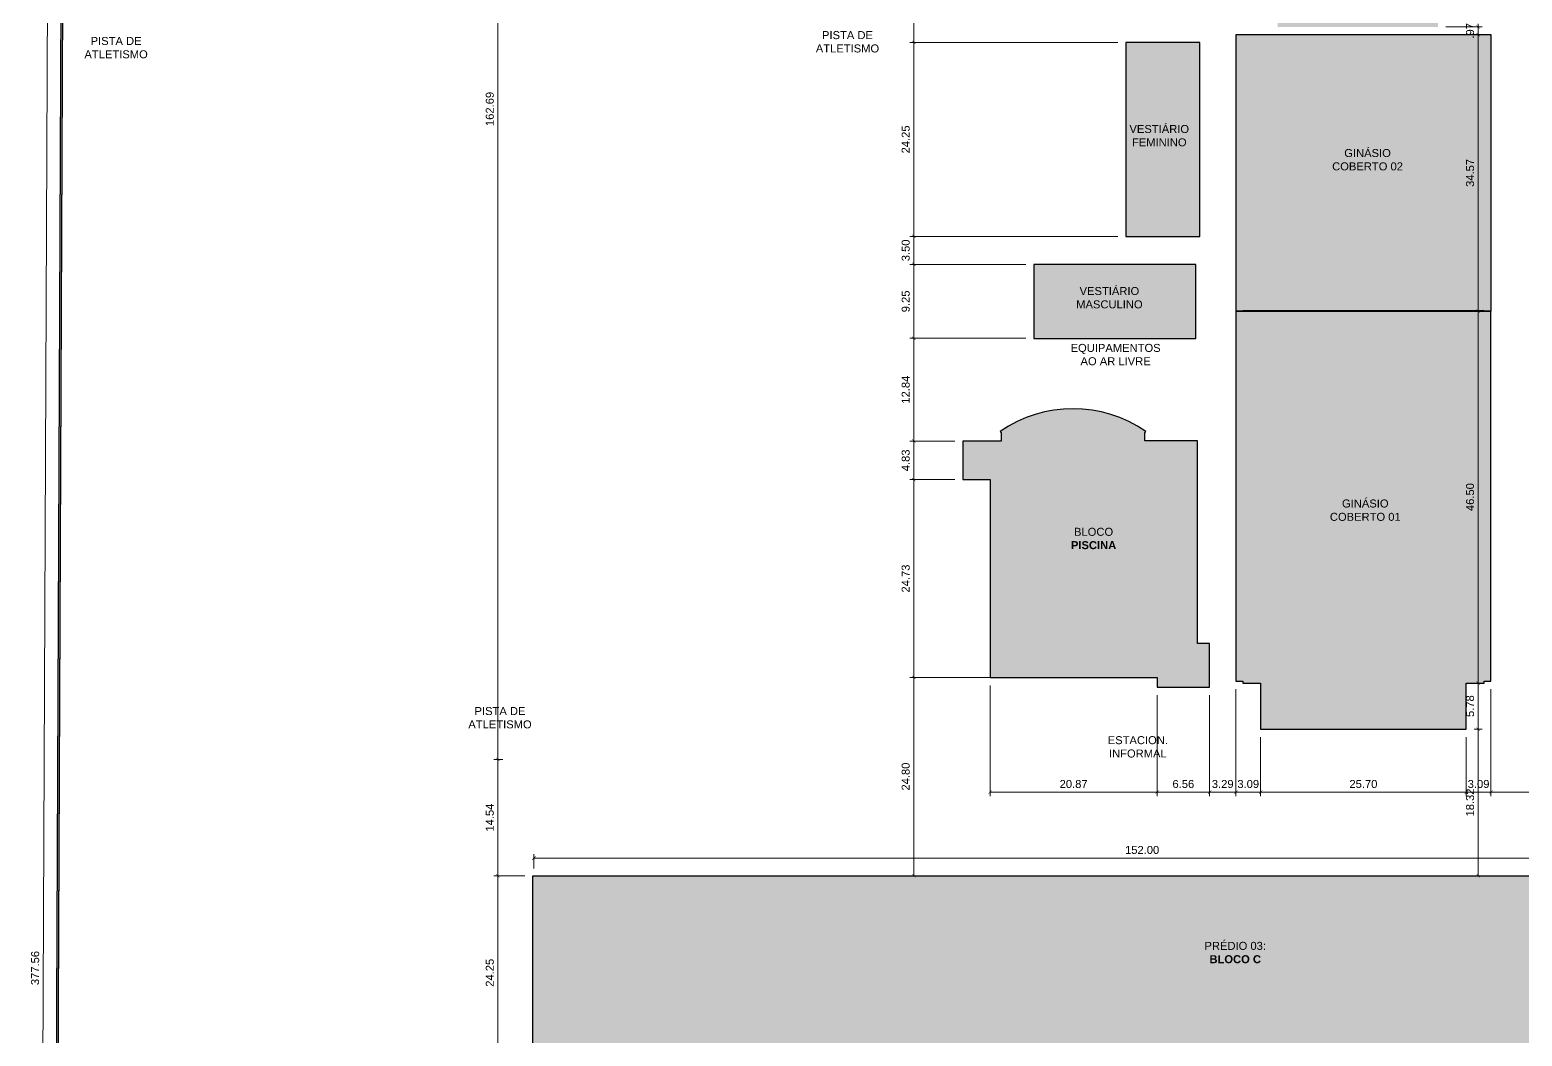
# Model space of a CAD drawing. Header units: millimetres. Extents: x 2511455 to 2519478, y 9208626 to 9211874.
# Drawn here: x 2511454.7 to 2511641.2, y 9208827.7 to 9208953.6 of the extents above; entities that cross this region are included whole.
import ezdxf

# ---------------------------------------------------------------- set-up
doc = ezdxf.new("R2010")
doc.units = ezdxf.units.MM
doc.header["$PDMODE"] = 3
doc.header["$PDSIZE"] = 0.2
doc.layers.add('2prancha', color=4, linetype='Continuous', lineweight=18)
for name, color, linetype in [('COTA 1 100', 2, 'Continuous'), ('HACHURA', 93, 'Continuous'), ('PENA 02', 2, 'Continuous'), ('PENA 06', 6, 'Continuous'), ('TO-LIMITE TOP', 5, 'Continuous')]:
    doc.layers.add(name, color=color, linetype=linetype)
doc.styles.add('Luana', font='arial.ttf')
doc.dimstyles.new('arial 500', dxfattribs={"dimscale": 5, "dimtxt": 0.2, "dimasz": 0.08, "dimexe": 0.1, "dimexo": 0.2, "dimgap": 0.1, "dimtad": 1, "dimzin": 4, "dimdsep": 46, "dimtxsty": 'Luana', "dimblk": 'ARCHTICK', "dimcen": 0, "dimclrd": 7, "dimclre": 7, "dimclrt": 256, "dimadec": 0, "dimazin": 0, "dimtfac": 1, "dimtix": 1, "dimtmove": 0, "dimatfit": 3, "dimldrblk": 'CLOSEDBLANK', "dimfxl": 0, "dimlwd": 5, "dimlwe": 5, "dimarcsym": 0})

# ---------------------------------------------------------------- blocks, each defined once
blk = doc.blocks.new('_ArchTick')
at = {"color": 0, "linetype": 'ByBlock', "const_width": 0.15}
blk.add_lwpolyline([(-0.5, -0.5), (0.5, 0.5)], dxfattribs=at)
blk = doc.blocks.new('*D262')
at = {"layer": 'COTA 1 100', "color": 7, "lineweight": 5}
for p, q in [((2511516.55, 9208847.78), (2511512.67, 9208847.78)), ((2511513.17, 9208823.53), (2511513.17, 9208847.78)), ((2511516.46, 9208823.53), (2511512.67, 9208823.53))]:
    blk.add_line(p, q, dxfattribs=at)
at = {"layer": 'Defpoints', "color": 0}
for p in [(2511513.17, 9208847.78), (2511517.55, 9208847.78), (2511517.46, 9208823.53)]:
    blk.add_point(p, dxfattribs=at)
at = {"layer": 'COTA 1 100', "color": 7, "lineweight": 5, "xscale": 0.4, "yscale": 0.4, "zscale": 0.4}
for p, rotation in [((2511513.17, 9208847.78), 90), ((2511513.17, 9208823.53), 270)]:
    blk.add_blockref('_ArchTick', p, dxfattribs=dict(at, rotation=rotation))
at = {"layer": 'COTA 1 100', "insert": (2511512.16, 9208835.65), "char_height": 1, "attachment_point": 5, "rotation": 90, "style": 'Luana'}
blk.add_mtext('24.25', dxfattribs=at)
blk = doc.blocks.new('_ClosedBlank')
at = {"layer": '2prancha', "color": 0, "lineweight": -2}
for p, q in [((-1, 0.17), (0, 0)), ((-1, 0.17), (-1, -0.17)), ((0, 0), (-1, -0.17))]:
    blk.add_line(p, q, dxfattribs=at)
blk = doc.blocks.new('*D263')
at = {"layer": 'COTA 1 100', "color": 7, "lineweight": 5}
for p, q in [((2511513.77, 9208862.32), (2511512.67, 9208862.32)), ((2511513.17, 9208847.78), (2511513.17, 9208862.32)), ((2511516.55, 9208847.78), (2511512.67, 9208847.78))]:
    blk.add_line(p, q, dxfattribs=at)
at = {"layer": 'Defpoints', "color": 0}
for p in [(2511513.17, 9208862.32), (2511514.77, 9208862.32), (2511517.55, 9208847.78)]:
    blk.add_point(p, dxfattribs=at)
at = {"layer": 'COTA 1 100', "color": 7, "lineweight": 5, "xscale": 0.4, "yscale": 0.4, "zscale": 0.4}
for p, rotation in [((2511513.17, 9208862.32), 90), ((2511513.17, 9208847.78), 270)]:
    blk.add_blockref('_ArchTick', p, dxfattribs=dict(at, rotation=rotation))
at = {"layer": 'COTA 1 100', "insert": (2511512.16, 9208855.05), "char_height": 1, "attachment_point": 5, "rotation": 90, "style": 'Luana'}
blk.add_mtext('14.54', dxfattribs=at)
blk = doc.blocks.new('*D266')
at = {"layer": 'COTA 1 100', "color": 7, "lineweight": 5}
for p, q in [((2511459.9, 9209025.01), (2511513.67, 9209025.01)), ((2511513.17, 9208862.32), (2511513.17, 9209025.01)), ((2511513.77, 9208862.32), (2511512.67, 9208862.32))]:
    blk.add_line(p, q, dxfattribs=at)
at = {"layer": 'Defpoints', "color": 0}
for p in [(2511458.9, 9209025.01), (2511513.17, 9209025.01), (2511514.77, 9208862.32)]:
    blk.add_point(p, dxfattribs=at)
at = {"layer": 'COTA 1 100', "color": 7, "lineweight": 5, "xscale": 0.4, "yscale": 0.4, "zscale": 0.4}
for p, rotation in [((2511513.17, 9209025.01), 90), ((2511513.17, 9208862.32), 270)]:
    blk.add_blockref('_ArchTick', p, dxfattribs=dict(at, rotation=rotation))
at = {"layer": 'COTA 1 100', "insert": (2511512.16, 9208943.66), "char_height": 1, "attachment_point": 5, "rotation": 90, "style": 'Luana'}
blk.add_mtext('162.69', dxfattribs=at)
blk = doc.blocks.new('*D305')
at = {"layer": 'COTA 1 100', "color": 7, "lineweight": 5}
for p, q in [((2511631.62, 9208953.92), (2511636.16, 9208953.92)), ((2511635.66, 9208953.92), (2511635.66, 9208954.32)), ((2511635.66, 9208953.92), (2511635.66, 9208952.95)), ((2511636.27, 9208952.95), (2511635.16, 9208952.95)), ((2511635.66, 9208952.95), (2511635.66, 9208952.55))]:
    blk.add_line(p, q, dxfattribs=at)
at = {"layer": 'Defpoints', "color": 0}
for p in [(2511630.62, 9208953.92), (2511635.66, 9208952.95), (2511637.27, 9208952.95)]:
    blk.add_point(p, dxfattribs=at)
at = {"layer": 'COTA 1 100', "color": 7, "lineweight": 5, "xscale": 0.4, "yscale": 0.4, "zscale": 0.4}
for p, rotation in [((2511635.66, 9208953.92), 270), ((2511635.66, 9208952.95), 90)]:
    blk.add_blockref('_ArchTick', p, dxfattribs=dict(at, rotation=rotation))
at = {"layer": 'COTA 1 100', "insert": (2511634.65, 9208953.43), "char_height": 1, "attachment_point": 5, "rotation": 90, "style": 'Luana'}
blk.add_mtext('.97', dxfattribs=at)
blk = doc.blocks.new('*D306')
at = {"layer": 'COTA 1 100', "color": 7, "lineweight": 5}
for p, q in [((2511636.27, 9208952.95), (2511635.16, 9208952.95)), ((2511635.66, 9208952.95), (2511635.66, 9208918.38)), ((2511636.26, 9208918.38), (2511635.16, 9208918.38))]:
    blk.add_line(p, q, dxfattribs=at)
at = {"layer": 'Defpoints', "color": 0}
for p in [(2511637.27, 9208952.95), (2511635.66, 9208918.38), (2511637.26, 9208918.38)]:
    blk.add_point(p, dxfattribs=at)
at = {"layer": 'COTA 1 100', "color": 7, "lineweight": 5, "xscale": 0.4, "yscale": 0.4, "zscale": 0.4}
for p, rotation in [((2511635.66, 9208952.95), 90), ((2511635.66, 9208918.38), 270)]:
    blk.add_blockref('_ArchTick', p, dxfattribs=dict(at, rotation=rotation))
at = {"layer": 'COTA 1 100', "insert": (2511634.65, 9208935.66), "char_height": 1, "attachment_point": 5, "rotation": 90, "style": 'Luana'}
blk.add_mtext('34.57', dxfattribs=at)
blk = doc.blocks.new('*D307')
at = {"layer": 'COTA 1 100', "color": 7, "lineweight": 5}
for p, q in [((2511636.26, 9208918.38), (2511635.16, 9208918.38)), ((2511635.66, 9208918.38), (2511635.66, 9208871.88)), ((2511635.17, 9208871.88), (2511636.16, 9208871.88))]:
    blk.add_line(p, q, dxfattribs=at)
at = {"layer": 'Defpoints', "color": 0}
for p in [(2511637.26, 9208918.38), (2511634.17, 9208871.88), (2511635.66, 9208871.88)]:
    blk.add_point(p, dxfattribs=at)
at = {"layer": 'COTA 1 100', "color": 7, "lineweight": 5, "xscale": 0.4, "yscale": 0.4, "zscale": 0.4}
for p, rotation in [((2511635.66, 9208918.38), 90), ((2511635.66, 9208871.88), 270)]:
    blk.add_blockref('_ArchTick', p, dxfattribs=dict(at, rotation=rotation))
at = {"layer": 'COTA 1 100', "insert": (2511634.65, 9208895.13), "char_height": 1, "attachment_point": 5, "rotation": 90, "style": 'Luana'}
blk.add_mtext('46.50', dxfattribs=at)
blk = doc.blocks.new('*D308')
at = {"layer": 'COTA 1 100', "color": 7, "lineweight": 5}
for p, q in [((2511635.17, 9208871.88), (2511636.16, 9208871.88)), ((2511635.66, 9208871.88), (2511635.66, 9208866.1)), ((2511635.17, 9208866.1), (2511636.16, 9208866.1))]:
    blk.add_line(p, q, dxfattribs=at)
at = {"layer": 'Defpoints', "color": 0}
for p in [(2511634.17, 9208871.88), (2511634.17, 9208866.1), (2511635.66, 9208866.1)]:
    blk.add_point(p, dxfattribs=at)
at = {"layer": 'COTA 1 100', "color": 7, "lineweight": 5, "xscale": 0.4, "yscale": 0.4, "zscale": 0.4}
for p, rotation in [((2511635.66, 9208871.88), 90), ((2511635.66, 9208866.1), 270)]:
    blk.add_blockref('_ArchTick', p, dxfattribs=dict(at, rotation=rotation))
at = {"layer": 'COTA 1 100', "insert": (2511634.65, 9208868.99), "char_height": 1, "attachment_point": 5, "rotation": 90, "style": 'Luana'}
blk.add_mtext('5.78', dxfattribs=at)
blk = doc.blocks.new('*D309')
at = {"layer": 'COTA 1 100', "color": 7, "lineweight": 5}
for p, q in [((2511635.17, 9208866.1), (2511636.16, 9208866.1)), ((2511635.66, 9208866.1), (2511635.66, 9208847.78)), ((2511634.66, 9208847.78), (2511635.16, 9208847.78))]:
    blk.add_line(p, q, dxfattribs=at)
at = {"layer": 'Defpoints', "color": 0}
for p in [(2511634.17, 9208866.1), (2511635.66, 9208847.78), (2511635.66, 9208847.78)]:
    blk.add_point(p, dxfattribs=at)
at = {"layer": 'COTA 1 100', "color": 7, "lineweight": 5, "xscale": 0.4, "yscale": 0.4, "zscale": 0.4}
for p, rotation in [((2511635.66, 9208866.1), 90), ((2511635.66, 9208847.78), 270)]:
    blk.add_blockref('_ArchTick', p, dxfattribs=dict(at, rotation=rotation))
at = {"layer": 'COTA 1 100', "insert": (2511634.65, 9208856.94), "char_height": 1, "attachment_point": 5, "rotation": 90, "style": 'Luana'}
blk.add_mtext('18.32', dxfattribs=at)
blk = doc.blocks.new('*D311')
at = {"layer": 'COTA 1 100', "color": 7, "lineweight": 5}
for p, q in [((2511637.26, 9208871.12), (2511637.26, 9208857.74)), ((2511669.17, 9208870.57), (2511669.17, 9208857.74)), ((2511669.17, 9208858.24), (2511637.26, 9208858.24))]:
    blk.add_line(p, q, dxfattribs=at)
at = {"layer": 'Defpoints', "color": 0}
for p in [(2511637.26, 9208872.12), (2511669.17, 9208871.57), (2511637.26, 9208858.24)]:
    blk.add_point(p, dxfattribs=at)
at = {"layer": 'COTA 1 100', "color": 7, "lineweight": 5, "xscale": 0.4, "yscale": 0.4, "zscale": 0.4, "rotation": 180}
blk.add_blockref('_ArchTick', (2511637.26, 9208858.24), dxfattribs=at)
at = {"layer": 'COTA 1 100', "color": 7, "lineweight": 5, "xscale": 0.4, "yscale": 0.4, "zscale": 0.4}
blk.add_blockref('_ArchTick', (2511669.17, 9208858.24), dxfattribs=at)
at = {"layer": 'COTA 1 100', "insert": (2511653.21, 9208859.25), "char_height": 1, "attachment_point": 5, "style": 'Luana'}
blk.add_mtext('31.92', dxfattribs=at)
blk = doc.blocks.new('*D312')
at = {"layer": 'COTA 1 100', "color": 7, "lineweight": 5}
for p, q in [((2511637.26, 9208871.12), (2511637.26, 9208857.74)), ((2511634.17, 9208865.1), (2511634.17, 9208857.74)), ((2511634.17, 9208858.24), (2511633.77, 9208858.24)), ((2511637.26, 9208858.24), (2511634.17, 9208858.24)), ((2511637.26, 9208858.24), (2511637.66, 9208858.24))]:
    blk.add_line(p, q, dxfattribs=at)
at = {"layer": 'Defpoints', "color": 0}
for p in [(2511637.26, 9208872.12), (2511634.17, 9208866.1), (2511634.17, 9208858.24)]:
    blk.add_point(p, dxfattribs=at)
at = {"layer": 'COTA 1 100', "color": 7, "lineweight": 5, "xscale": 0.4, "yscale": 0.4, "zscale": 0.4}
blk.add_blockref('_ArchTick', (2511634.17, 9208858.24), dxfattribs=at)
at = {"layer": 'COTA 1 100', "color": 7, "lineweight": 5, "xscale": 0.4, "yscale": 0.4, "zscale": 0.4, "rotation": 180}
blk.add_blockref('_ArchTick', (2511637.26, 9208858.24), dxfattribs=at)
at = {"layer": 'COTA 1 100', "insert": (2511635.71, 9208859.25), "char_height": 1, "attachment_point": 5, "style": 'Luana'}
blk.add_mtext('3.09', dxfattribs=at)
blk = doc.blocks.new('*D313')
at = {"layer": 'COTA 1 100', "color": 7, "lineweight": 5}
for p, q in [((2511608.47, 9208865.1), (2511608.47, 9208857.74)), ((2511634.17, 9208865.1), (2511634.17, 9208857.74)), ((2511634.17, 9208858.24), (2511608.47, 9208858.24))]:
    blk.add_line(p, q, dxfattribs=at)
at = {"layer": 'Defpoints', "color": 0}
for p in [(2511608.47, 9208866.1), (2511634.17, 9208866.1), (2511608.47, 9208858.24)]:
    blk.add_point(p, dxfattribs=at)
at = {"layer": 'COTA 1 100', "color": 7, "lineweight": 5, "xscale": 0.4, "yscale": 0.4, "zscale": 0.4, "rotation": 180}
blk.add_blockref('_ArchTick', (2511608.47, 9208858.24), dxfattribs=at)
at = {"layer": 'COTA 1 100', "color": 7, "lineweight": 5, "xscale": 0.4, "yscale": 0.4, "zscale": 0.4}
blk.add_blockref('_ArchTick', (2511634.17, 9208858.24), dxfattribs=at)
at = {"layer": 'COTA 1 100', "insert": (2511621.32, 9208859.25), "char_height": 1, "attachment_point": 5, "style": 'Luana'}
blk.add_mtext('25.70', dxfattribs=at)
blk = doc.blocks.new('*D314')
at = {"layer": 'COTA 1 100', "color": 7, "lineweight": 5}
for p, q in [((2511605.39, 9208871.12), (2511605.39, 9208857.74)), ((2511608.47, 9208865.1), (2511608.47, 9208857.74)), ((2511605.39, 9208858.24), (2511604.99, 9208858.24)), ((2511608.47, 9208858.24), (2511605.39, 9208858.24)), ((2511608.47, 9208858.24), (2511608.87, 9208858.24))]:
    blk.add_line(p, q, dxfattribs=at)
at = {"layer": 'Defpoints', "color": 0}
for p in [(2511605.39, 9208872.12), (2511608.47, 9208866.1), (2511605.39, 9208858.24)]:
    blk.add_point(p, dxfattribs=at)
at = {"layer": 'COTA 1 100', "color": 7, "lineweight": 5, "xscale": 0.4, "yscale": 0.4, "zscale": 0.4}
blk.add_blockref('_ArchTick', (2511605.39, 9208858.24), dxfattribs=at)
at = {"layer": 'COTA 1 100', "color": 7, "lineweight": 5, "xscale": 0.4, "yscale": 0.4, "zscale": 0.4, "rotation": 180}
blk.add_blockref('_ArchTick', (2511608.47, 9208858.24), dxfattribs=at)
at = {"layer": 'COTA 1 100', "insert": (2511606.93, 9208859.25), "char_height": 1, "attachment_point": 5, "style": 'Luana'}
blk.add_mtext('3.09', dxfattribs=at)
blk = doc.blocks.new('*D315')
at = {"layer": 'COTA 1 100', "color": 7, "lineweight": 5}
for p, q in [((2511602.1, 9208870.38), (2511602.1, 9208857.74)), ((2511605.39, 9208871.12), (2511605.39, 9208857.74)), ((2511602.1, 9208858.24), (2511601.7, 9208858.24)), ((2511605.39, 9208858.24), (2511602.1, 9208858.24)), ((2511605.39, 9208858.24), (2511605.79, 9208858.24))]:
    blk.add_line(p, q, dxfattribs=at)
at = {"layer": 'Defpoints', "color": 0}
for p in [(2511605.39, 9208872.12), (2511602.1, 9208871.38), (2511602.1, 9208858.24)]:
    blk.add_point(p, dxfattribs=at)
at = {"layer": 'COTA 1 100', "color": 7, "lineweight": 5, "xscale": 0.4, "yscale": 0.4, "zscale": 0.4}
blk.add_blockref('_ArchTick', (2511602.1, 9208858.24), dxfattribs=at)
at = {"layer": 'COTA 1 100', "color": 7, "lineweight": 5, "xscale": 0.4, "yscale": 0.4, "zscale": 0.4, "rotation": 180}
blk.add_blockref('_ArchTick', (2511605.39, 9208858.24), dxfattribs=at)
at = {"layer": 'COTA 1 100', "insert": (2511603.74, 9208859.25), "char_height": 1, "attachment_point": 5, "style": 'Luana'}
blk.add_mtext('3.29', dxfattribs=at)
blk = doc.blocks.new('*D316')
at = {"layer": 'COTA 1 100', "color": 7, "lineweight": 5}
for p, q in [((2511595.54, 9208870.38), (2511595.54, 9208857.74)), ((2511602.1, 9208870.38), (2511602.1, 9208857.74)), ((2511602.1, 9208858.24), (2511595.54, 9208858.24))]:
    blk.add_line(p, q, dxfattribs=at)
at = {"layer": 'Defpoints', "color": 0}
for p in [(2511595.54, 9208871.38), (2511602.1, 9208871.38), (2511595.54, 9208858.24)]:
    blk.add_point(p, dxfattribs=at)
at = {"layer": 'COTA 1 100', "color": 7, "lineweight": 5, "xscale": 0.4, "yscale": 0.4, "zscale": 0.4, "rotation": 180}
blk.add_blockref('_ArchTick', (2511595.54, 9208858.24), dxfattribs=at)
at = {"layer": 'COTA 1 100', "color": 7, "lineweight": 5, "xscale": 0.4, "yscale": 0.4, "zscale": 0.4}
blk.add_blockref('_ArchTick', (2511602.1, 9208858.24), dxfattribs=at)
at = {"layer": 'COTA 1 100', "insert": (2511598.82, 9208859.25), "char_height": 1, "attachment_point": 5, "style": 'Luana'}
blk.add_mtext('6.56', dxfattribs=at)
blk = doc.blocks.new('*D317')
at = {"layer": 'COTA 1 100', "color": 7, "lineweight": 5}
for p, q in [((2511574.67, 9208871.58), (2511574.67, 9208857.74)), ((2511595.54, 9208870.38), (2511595.54, 9208857.74)), ((2511595.54, 9208858.24), (2511574.67, 9208858.24))]:
    blk.add_line(p, q, dxfattribs=at)
at = {"layer": 'Defpoints', "color": 0}
for p in [(2511574.67, 9208872.58), (2511595.54, 9208871.38), (2511574.67, 9208858.24)]:
    blk.add_point(p, dxfattribs=at)
at = {"layer": 'COTA 1 100', "color": 7, "lineweight": 5, "xscale": 0.4, "yscale": 0.4, "zscale": 0.4, "rotation": 180}
blk.add_blockref('_ArchTick', (2511574.67, 9208858.24), dxfattribs=at)
at = {"layer": 'COTA 1 100', "color": 7, "lineweight": 5, "xscale": 0.4, "yscale": 0.4, "zscale": 0.4}
blk.add_blockref('_ArchTick', (2511595.54, 9208858.24), dxfattribs=at)
at = {"layer": 'COTA 1 100', "insert": (2511585.11, 9208859.25), "char_height": 1, "attachment_point": 5, "style": 'Luana'}
blk.add_mtext('20.87', dxfattribs=at)
blk = doc.blocks.new('*D318')
at = {"layer": 'COTA 1 100', "color": 7, "lineweight": 5}
for p, q in [((2511584.11, 9208872.58), (2511564.64, 9208872.58)), ((2511565.14, 9208847.78), (2511565.14, 9208872.58)), ((2511592.67, 9208847.78), (2511564.64, 9208847.78))]:
    blk.add_line(p, q, dxfattribs=at)
at = {"layer": 'Defpoints', "color": 0}
for p in [(2511565.14, 9208872.58), (2511585.11, 9208872.58), (2511593.67, 9208847.78)]:
    blk.add_point(p, dxfattribs=at)
at = {"layer": 'COTA 1 100', "color": 7, "lineweight": 5, "xscale": 0.4, "yscale": 0.4, "zscale": 0.4}
for p, rotation in [((2511565.14, 9208872.58), 90), ((2511565.14, 9208847.78), 270)]:
    blk.add_blockref('_ArchTick', p, dxfattribs=dict(at, rotation=rotation))
at = {"layer": 'COTA 1 100', "insert": (2511564.13, 9208860.18), "char_height": 1, "attachment_point": 5, "rotation": 90, "style": 'Luana'}
blk.add_mtext('24.80', dxfattribs=at)
blk = doc.blocks.new('*D319')
at = {"layer": 'COTA 1 100', "color": 7, "lineweight": 5}
for p, q in [((2511570.26, 9208897.31), (2511564.64, 9208897.31)), ((2511565.14, 9208872.58), (2511565.14, 9208897.31)), ((2511584.11, 9208872.58), (2511564.64, 9208872.58))]:
    blk.add_line(p, q, dxfattribs=at)
at = {"layer": 'Defpoints', "color": 0}
for p in [(2511565.14, 9208897.31), (2511571.26, 9208897.31), (2511585.11, 9208872.58)]:
    blk.add_point(p, dxfattribs=at)
at = {"layer": 'COTA 1 100', "color": 7, "lineweight": 5, "xscale": 0.4, "yscale": 0.4, "zscale": 0.4}
for p, rotation in [((2511565.14, 9208897.31), 90), ((2511565.14, 9208872.58), 270)]:
    blk.add_blockref('_ArchTick', p, dxfattribs=dict(at, rotation=rotation))
at = {"layer": 'COTA 1 100', "insert": (2511564.13, 9208884.94), "char_height": 1, "attachment_point": 5, "rotation": 90, "style": 'Luana'}
blk.add_mtext('24.73', dxfattribs=at)
blk = doc.blocks.new('*D320')
at = {"layer": 'COTA 1 100', "color": 7, "lineweight": 5}
for p, q in [((2511570.26, 9208902.14), (2511564.64, 9208902.14)), ((2511565.14, 9208897.31), (2511565.14, 9208902.14)), ((2511570.26, 9208897.31), (2511564.64, 9208897.31))]:
    blk.add_line(p, q, dxfattribs=at)
at = {"layer": 'Defpoints', "color": 0}
for p in [(2511565.14, 9208902.14), (2511571.26, 9208902.14), (2511571.26, 9208897.31)]:
    blk.add_point(p, dxfattribs=at)
at = {"layer": 'COTA 1 100', "color": 7, "lineweight": 5, "xscale": 0.4, "yscale": 0.4, "zscale": 0.4}
for p, rotation in [((2511565.14, 9208902.14), 90), ((2511565.14, 9208897.31), 270)]:
    blk.add_blockref('_ArchTick', p, dxfattribs=dict(at, rotation=rotation))
at = {"layer": 'COTA 1 100', "insert": (2511564.13, 9208899.72), "char_height": 1, "attachment_point": 5, "rotation": 90, "style": 'Luana'}
blk.add_mtext('4.83', dxfattribs=at)
blk = doc.blocks.new('*D321')
at = {"layer": 'COTA 1 100', "color": 7, "lineweight": 5}
for p, q in [((2511579.14, 9208914.98), (2511564.64, 9208914.98)), ((2511565.14, 9208902.14), (2511565.14, 9208914.98)), ((2511570.26, 9208902.14), (2511564.64, 9208902.14))]:
    blk.add_line(p, q, dxfattribs=at)
at = {"layer": 'Defpoints', "color": 0}
for p in [(2511565.14, 9208914.98), (2511580.14, 9208914.98), (2511571.26, 9208902.14)]:
    blk.add_point(p, dxfattribs=at)
at = {"layer": 'COTA 1 100', "color": 7, "lineweight": 5, "xscale": 0.4, "yscale": 0.4, "zscale": 0.4}
for p, rotation in [((2511565.14, 9208914.98), 90), ((2511565.14, 9208902.14), 270)]:
    blk.add_blockref('_ArchTick', p, dxfattribs=dict(at, rotation=rotation))
at = {"layer": 'COTA 1 100', "insert": (2511564.13, 9208908.56), "char_height": 1, "attachment_point": 5, "rotation": 90, "style": 'Luana'}
blk.add_mtext('12.84', dxfattribs=at)
blk = doc.blocks.new('*D322')
at = {"layer": 'COTA 1 100', "color": 7, "lineweight": 5}
for p, q in [((2511579.14, 9208924.23), (2511564.64, 9208924.23)), ((2511565.14, 9208914.98), (2511565.14, 9208924.23)), ((2511579.14, 9208914.98), (2511564.64, 9208914.98))]:
    blk.add_line(p, q, dxfattribs=at)
at = {"layer": 'Defpoints', "color": 0}
for p in [(2511565.14, 9208924.23), (2511580.14, 9208924.23), (2511580.14, 9208914.98)]:
    blk.add_point(p, dxfattribs=at)
at = {"layer": 'COTA 1 100', "color": 7, "lineweight": 5, "xscale": 0.4, "yscale": 0.4, "zscale": 0.4}
for p, rotation in [((2511565.14, 9208924.23), 90), ((2511565.14, 9208914.98), 270)]:
    blk.add_blockref('_ArchTick', p, dxfattribs=dict(at, rotation=rotation))
at = {"layer": 'COTA 1 100', "insert": (2511564.13, 9208919.6), "char_height": 1, "attachment_point": 5, "rotation": 90, "style": 'Luana'}
blk.add_mtext('9.25', dxfattribs=at)
blk = doc.blocks.new('*D323')
at = {"layer": 'COTA 1 100', "color": 7, "lineweight": 5}
for p, q in [((2511590.65, 9208927.73), (2511564.64, 9208927.73)), ((2511565.14, 9208927.73), (2511565.14, 9208928.13)), ((2511565.14, 9208924.23), (2511565.14, 9208927.73)), ((2511579.14, 9208924.23), (2511564.64, 9208924.23)), ((2511565.14, 9208924.23), (2511565.14, 9208923.83))]:
    blk.add_line(p, q, dxfattribs=at)
at = {"layer": 'Defpoints', "color": 0}
for p in [(2511565.14, 9208927.73), (2511591.65, 9208927.73), (2511580.14, 9208924.23)]:
    blk.add_point(p, dxfattribs=at)
at = {"layer": 'COTA 1 100', "color": 7, "lineweight": 5, "xscale": 0.4, "yscale": 0.4, "zscale": 0.4}
for p, rotation in [((2511565.14, 9208927.73), 270), ((2511565.14, 9208924.23), 90)]:
    blk.add_blockref('_ArchTick', p, dxfattribs=dict(at, rotation=rotation))
at = {"layer": 'COTA 1 100', "insert": (2511564.13, 9208925.98), "char_height": 1, "attachment_point": 5, "rotation": 90, "style": 'Luana'}
blk.add_mtext('3.50', dxfattribs=at)
blk = doc.blocks.new('*D324')
at = {"layer": 'COTA 1 100', "color": 7, "lineweight": 5}
for p, q in [((2511590.65, 9208951.98), (2511564.64, 9208951.98)), ((2511565.14, 9208927.73), (2511565.14, 9208951.98)), ((2511590.65, 9208927.73), (2511564.64, 9208927.73))]:
    blk.add_line(p, q, dxfattribs=at)
at = {"layer": 'Defpoints', "color": 0}
for p in [(2511565.14, 9208951.98), (2511591.65, 9208951.98), (2511591.65, 9208927.73)]:
    blk.add_point(p, dxfattribs=at)
at = {"layer": 'COTA 1 100', "color": 7, "lineweight": 5, "xscale": 0.4, "yscale": 0.4, "zscale": 0.4}
for p, rotation in [((2511565.14, 9208951.98), 90), ((2511565.14, 9208927.73), 270)]:
    blk.add_blockref('_ArchTick', p, dxfattribs=dict(at, rotation=rotation))
at = {"layer": 'COTA 1 100', "insert": (2511564.13, 9208939.85), "char_height": 1, "attachment_point": 5, "rotation": 90, "style": 'Luana'}
blk.add_mtext('24.25', dxfattribs=at)
blk = doc.blocks.new('*D325')
at = {"layer": 'COTA 1 100', "color": 7, "lineweight": 5}
for p, q in [((2511579.77, 9208960), (2511564.64, 9208960)), ((2511565.14, 9208951.98), (2511565.14, 9208960)), ((2511590.65, 9208951.98), (2511564.64, 9208951.98))]:
    blk.add_line(p, q, dxfattribs=at)
at = {"layer": 'Defpoints', "color": 0}
for p in [(2511565.14, 9208960), (2511580.77, 9208960), (2511591.65, 9208951.98)]:
    blk.add_point(p, dxfattribs=at)
at = {"layer": 'COTA 1 100', "color": 7, "lineweight": 5, "xscale": 0.4, "yscale": 0.4, "zscale": 0.4}
for p, rotation in [((2511565.14, 9208960), 90), ((2511565.14, 9208951.98), 270)]:
    blk.add_blockref('_ArchTick', p, dxfattribs=dict(at, rotation=rotation))
at = {"layer": 'COTA 1 100', "insert": (2511564.13, 9208955.99), "char_height": 1, "attachment_point": 5, "rotation": 90, "style": 'Luana'}
blk.add_mtext('8.03', dxfattribs=at)
blk = doc.blocks.new('*D346')
at = {"layer": 'COTA 1 100', "color": 7, "lineweight": 5}
for p, q in [((2511455.55, 9208647.46), (2511457.17, 9209025.02)), ((2511457.9, 9209025.01), (2511456.67, 9209025.02)), ((2511456.28, 9208647.45), (2511455.05, 9208647.46))]:
    blk.add_line(p, q, dxfattribs=at)
at = {"layer": 'Defpoints', "color": 0}
for p in [(2511457.17, 9209025.02), (2511458.9, 9209025.01), (2511457.28, 9208647.45)]:
    blk.add_point(p, dxfattribs=at)
at = {"layer": 'COTA 1 100', "color": 7, "lineweight": 5, "xscale": 0.4, "yscale": 0.4, "zscale": 0.4}
for p, rotation in [((2511457.17, 9209025.02), 89.75414875555012), ((2511455.55, 9208647.46), 269.7541487555501)]:
    blk.add_blockref('_ArchTick', p, dxfattribs=dict(at, rotation=rotation))
at = {"layer": 'COTA 1 100', "insert": (2511455.35, 9208836.24), "char_height": 1, "attachment_point": 5, "rotation": 89.7541, "style": 'Luana'}
blk.add_mtext('377.56', dxfattribs=at)
blk = doc.blocks.new('*D1947')
at = {"layer": 'COTA 1 100', "color": 7, "lineweight": 5}
for p, q in [((2511517.67, 9208848.7), (2511517.67, 9208850.49)), ((2511669.67, 9208849.99), (2511517.67, 9208849.99)), ((2511669.67, 9208848.7), (2511669.67, 9208850.49))]:
    blk.add_line(p, q, dxfattribs=at)
at = {"layer": 'Defpoints', "color": 0}
for p in [(2511517.67, 9208849.99), (2511517.67, 9208847.7), (2511669.67, 9208847.7)]:
    blk.add_point(p, dxfattribs=at)
at = {"layer": 'COTA 1 100', "color": 7, "lineweight": 5, "xscale": 0.4, "yscale": 0.4, "zscale": 0.4, "rotation": 180}
blk.add_blockref('_ArchTick', (2511517.67, 9208849.99), dxfattribs=at)
at = {"layer": 'COTA 1 100', "color": 7, "lineweight": 5, "xscale": 0.4, "yscale": 0.4, "zscale": 0.4}
blk.add_blockref('_ArchTick', (2511669.67, 9208849.99), dxfattribs=at)
at = {"layer": 'COTA 1 100', "insert": (2511593.67, 9208851), "char_height": 1, "attachment_point": 5, "style": 'Luana'}
blk.add_mtext('152.00', dxfattribs=at)

msp = doc.modelspace()

# ---------------------------------------------------------------- hatches: boundary and pattern name
at = {"layer": 'HACHURA', "true_color": 0xffffff}
h = msp.add_hatch(color=7, dxfattribs=at)
h.dxf.hatch_style = 1
h.paths.add_polyline_path([(2511690.738, 9208743.203), (2511685.969, 9208743.203), (2511685.969, 9208734.403), (2511690.738, 9208734.403)])
h.paths.add_polyline_path([(2511689.751, 9208705.607), (2511685.601, 9208705.607), (2511685.601, 9208701.607), (2511689.751, 9208701.607)])
h.paths.add_polyline_path([(2511682.253, 9208765.607), (2511669.058, 9208765.607), (2511669.058, 9208688.457), (2511682.253, 9208688.457)])
h.paths.add_polyline_path([(2511694.208, 9208793.607), (2511693.758, 9208793.607), (2511693.758, 9208797.067), (2511686.208, 9208797.067), (2511686.208, 9208797.617), (2511681.051, 9208797.617), (2511681.051, 9208793.607), (2511669.058, 9208793.607), (2511669.058, 9208776.457), (2511694.208, 9208776.457)])
h.paths.add_polyline_path([(2511693.098, 9208701.607), (2511682.253, 9208701.607), (2511682.253, 9208696.457), (2511693.098, 9208696.457)])
h.paths.add_polyline_path([(2511714.248, 9208757.682), (2511693.098, 9208757.682), (2511693.098, 9208688.532), (2511714.248, 9208688.532)])
h.paths.add_polyline_path([(2511686.403, 9208753.107), (2511682.253, 9208753.107), (2511682.253, 9208748.957), (2511686.403, 9208748.957)])
h.paths.add_polyline_path([(2511682.253, 9208776.457), (2511677.133, 9208776.457), (2511677.133, 9208765.607), (2511682.253, 9208765.607)])
edge = h.paths.add_edge_path()
edge.add_line((2511535.673, 9208658.007), (2511535.423, 9208658.007))
edge.add_line((2511535.423, 9208658.007), (2511535.423, 9208656.863))
edge.add_line((2511535.423, 9208656.863), (2511535.423, 9208656.358))
edge.add_line((2511535.423, 9208656.358), (2511526.892, 9208656.357))
edge.add_line((2511526.892, 9208656.357), (2511526.894, 9208656.858))
edge.add_arc((2511526.541, 9208657.531), 0.76, 297.61317, 588.90194)
edge.add_line((2511526.042, 9208656.958), (2511526.041, 9208656.358))
edge.add_line((2511526.041, 9208656.358), (2511517.525, 9208656.358))
edge.add_line((2511517.525, 9208656.358), (2511517.525, 9208658.008))
edge.add_line((2511517.525, 9208658.008), (2511517.275, 9208658.008))
edge.add_line((2511517.275, 9208658.008), (2511517.275, 9208650.858))
edge.add_line((2511517.275, 9208650.858), (2511526.925, 9208650.858))
edge.add_line((2511526.925, 9208650.858), (2511535.673, 9208650.858))
edge.add_line((2511535.673, 9208650.858), (2511535.673, 9208658.007))
h.paths.add_polyline_path([(2511665.921, 9208654.932), (2511663.621, 9208654.932), (2511663.621, 9208652.782), (2511665.921, 9208652.782)])
h.paths.add_polyline_path([(2511600.52, 9209023.472), (2511580.52, 9209023.472), (2511580.52, 9208987.602), (2511600.52, 9208987.602)])
h.paths.add_polyline_path([(2511630.62, 9209023.472), (2511610.62, 9209023.472), (2511610.62, 9208987.572), (2511630.62, 9208987.572)])
h.paths.add_polyline_path([(2511600.27, 9208987.602), (2511580.77, 9208987.602), (2511580.77, 9208960.002), (2511600.27, 9208960.002)])
h.paths.add_polyline_path([(2511630.62, 9208985.572), (2511610.62, 9208985.572), (2511610.62, 9208953.922), (2511630.62, 9208953.922)])
h.paths.add_polyline_path([(2511600.89, 9208951.977), (2511591.645, 9208951.977), (2511591.645, 9208927.727), (2511600.89, 9208927.727)])
h.paths.add_polyline_path([(2511600.39, 9208924.227), (2511580.14, 9208924.227), (2511580.14, 9208914.977), (2511600.39, 9208914.977)])
h.paths.add_polyline_path([(2511637.265, 9208952.947), (2511605.375, 9208952.947), (2511605.375, 9208918.381), (2511606.27, 9208918.381), (2511606.27, 9208918.426), (2511636.37, 9208918.451), (2511637.265, 9208918.381)])
h.paths.add_polyline_path([(2511637.255, 9208918.381), (2511605.385, 9208918.381), (2511605.385, 9208872.121), (2511606.245, 9208872.121), (2511606.245, 9208871.876), (2511608.47, 9208871.876), (2511608.47, 9208866.101), (2511634.17, 9208866.101), (2511634.17, 9208871.879), (2511636.395, 9208871.879), (2511636.395, 9208872.121), (2511637.255, 9208872.121)])
edge = h.paths.add_edge_path()
edge.add_line((2511600.6, 9208902.177), (2511600.45, 9208902.177))
edge.add_line((2511600.45, 9208902.177), (2511594.01, 9208902.177))
edge.add_line((2511594.01, 9208902.177), (2511594.01, 9208903.418))
edge.add_arc((2511585.035, 9208890.195), 15.981, 55.83351, 124.18546)
edge.add_line((2511576.055, 9208903.415), (2511576.055, 9208902.137))
edge.add_line((2511576.055, 9208902.137), (2511571.255, 9208902.137))
edge.add_line((2511571.255, 9208902.137), (2511571.255, 9208897.307))
edge.add_line((2511571.255, 9208897.307), (2511574.67, 9208897.307))
edge.add_line((2511574.67, 9208897.307), (2511574.67, 9208872.577))
edge.add_line((2511574.67, 9208872.577), (2511595.54, 9208872.577))
edge.add_line((2511595.54, 9208872.577), (2511595.54, 9208871.377))
edge.add_line((2511595.54, 9208871.377), (2511602.1, 9208871.377))
edge.add_line((2511602.1, 9208871.377), (2511602.1, 9208876.817))
edge.add_line((2511602.1, 9208876.817), (2511600.6, 9208876.817))
edge.add_line((2511600.6, 9208876.817), (2511600.6, 9208878.527))
edge.add_line((2511600.6, 9208878.527), (2511600.6, 9208902.177))
h.paths.add_polyline_path([(2511711.26, 9208886.994), (2511669.17, 9208886.994), (2511669.17, 9208871.574), (2511711.26, 9208871.574)])
h.paths.add_polyline_path([(2511713.798, 9208847.777), (2511685.548, 9208847.777), (2511685.548, 9208823.527), (2511713.798, 9208823.527)])
h.paths.add_polyline_path([(2511685.548, 9208837.777), (2511669.798, 9208837.777), (2511669.798, 9208833.537), (2511685.548, 9208833.537)])
h.paths.add_polyline_path([(2511669.798, 9208847.777), (2511517.548, 9208847.777), (2511517.548, 9208823.527), (2511669.798, 9208823.527)])
h.paths.add_polyline_path([(2511638.173, 9208823.527), (2511633.173, 9208823.527), (2511633.173, 9208780.732), (2511638.173, 9208780.732)])
h.paths.add_polyline_path([(2511642.246, 9208780.732), (2511593.098, 9208780.732), (2511593.098, 9208755.582), (2511621.548, 9208755.582), (2511621.548, 9208750.832), (2511629.748, 9208750.832), (2511629.748, 9208755.582), (2511642.246, 9208755.582)])
h.paths.add_polyline_path([(2511593.098, 9208760.757), (2511554.173, 9208760.757), (2511554.173, 9208755.582), (2511593.098, 9208755.582)])
h.paths.add_polyline_path([(2511554.173, 9208808.732), (2511517.048, 9208808.732), (2511517.048, 9208727.582), (2511554.173, 9208727.582)])
h.paths.add_polyline_path([(2511541.148, 9208732.582), (2511529.585, 9208732.582), (2511529.585, 9208803.657), (2511541.148, 9208803.657)], flags=16)
h.paths.add_polyline_path([(2511542.248, 9208727.582), (2511537.094, 9208727.582), (2511537.094, 9208712.782), (2511542.248, 9208712.782)])
h.paths.add_polyline_path([(2511546.038, 9208722.086), (2511542.248, 9208722.086), (2511542.248, 9208718.136), (2511546.038, 9208718.136)])
h.paths.add_polyline_path([(2511610.248, 9208755.582), (2511605.098, 9208755.582), (2511605.098, 9208712.782), (2511610.248, 9208712.782)])
h.paths.add_polyline_path([(2511649.798, 9208712.782), (2511517.548, 9208712.782), (2511517.548, 9208688.532), (2511649.798, 9208688.532)])

# ---------------------------------------------------------------- linework, layer by layer
at = {"layer": 'PENA 06'}
for points in [[(2511591.645, 9208927.727), (2511600.89, 9208927.727), (2511600.89, 9208951.977), (2511591.645, 9208951.977)], [(2511605.375, 9208918.381), (2511637.265, 9208918.381), (2511637.265, 9208952.947), (2511605.375, 9208952.947)], [(2511580.14, 9208914.977), (2511600.39, 9208914.977), (2511600.39, 9208924.227), (2511580.14, 9208924.227)], [(2511517.548, 9208847.777), (2511669.798, 9208847.777), (2511669.798, 9208823.527), (2511517.548, 9208823.527)]]:
    msp.add_lwpolyline(points, close=True, dxfattribs=at)
for points in [[(2511605.385, 9208872.121), (2511606.245, 9208872.121), (2511606.245, 9208871.876), (2511608.47, 9208871.876), (2511608.47, 9208866.101), (2511634.17, 9208866.101), (2511634.17, 9208871.879), (2511636.395, 9208871.879), (2511636.395, 9208872.121), (2511637.255, 9208872.121), (2511637.255, 9208918.381), (2511636.37, 9208918.381), (2511636.37, 9208918.441), (2511636.37, 9208918.451), (2511606.27, 9208918.426), (2511606.27, 9208918.381), (2511605.385, 9208918.381), (2511605.385, 9208872.121)], [(2511575.942, 9208903.338), (2511576.055, 9208903.177), (2511576.055, 9208902.137), (2511571.255, 9208902.137)]]:
    msp.add_lwpolyline(points, dxfattribs=at)
msp.add_lwpolyline([(2511571.255, 9208902.137), (2511571.255, 9208897.307), (2511574.67, 9208897.307), (2511574.67, 9208872.577), (2511595.54, 9208872.577), (2511595.54, 9208871.377), (2511602.1, 9208871.377), (2511602.1, 9208876.817), (2511600.6, 9208876.817), (2511600.6, 9208878.527), (2511600.6, 9208902.177), (2511600.45, 9208902.177), (2511594.01, 9208902.177), (2511594.01, 9208903.178), (2511594.123, 9208903.341, 0.3121157), (2511575.942, 9208903.338, 0.308883)], format="xyb", dxfattribs=at)
at = {"layer": 'TO-LIMITE TOP'}
for points in [[(2511457.283, 9208647.45), (2511458.899, 9209025.009), (2511796.114, 9209028.086), (2511796.996, 9208808.237), (2511731.957, 9208809.915), (2511731.339, 9208663.573), (2511731.189, 9208663.573), (2511731.808, 9208810.069), (2511796.846, 9208808.391), (2511795.964, 9209027.935), (2511459.049, 9209024.86), (2511457.433, 9208647.45)], [(2511731.19, 9208663.646), (2511731.808, 9208810.069), (2511796.846, 9208808.391), (2511795.964, 9209027.935), (2511459.049, 9209024.86), (2511457.433, 9208647.6), (2511457.435, 9208647.6)], [(2511731.19, 9208663.646), (2511731.808, 9208810.069), (2511796.846, 9208808.391), (2511795.964, 9209027.935), (2511459.049, 9209024.86), (2511457.434, 9208647.74)]]:
    msp.add_lwpolyline(points, dxfattribs=at)

# ---------------------------------------------------------------- texts
at = {"layer": 'PENA 02', "color": 2, "ltscale": 0.05, "char_height": 1, "width": 9.67, "attachment_point": 5, "style": 'Luana'}
for s, insert in [('PISTA DE ATLETISMO', (2511465.463, 9208951.322)), ('PISTA DE ATLETISMO', (2511556.852, 9208952.052)), ('VESTIÁRIO\\PFEMININO', (2511595.812, 9208940.312)), ('GINÁSIO \\PCOBERTO 02', (2511621.837, 9208937.307)), ('VESTIÁRIO\\PMASCULINO', (2511589.582, 9208920.054)), ('EQUIPAMENTOS AO AR LIVRE', (2511590.357, 9208912.941)), ('GINÁSIO \\PCOBERTO 01', (2511621.554, 9208893.486)), ('BLOCO\\P{\\fArial|b1|i0|c0|p34;PISCINA}', (2511587.605, 9208889.946)), ('PISTA DE ATLETISMO', (2511513.434, 9208867.535)), ('ESTACION.\\PINFORMAL', (2511593.133, 9208863.894)), ('PRÉDIO 03: {\\fArial|b1|i0|c0|p34;BLOCO C}', (2511605.301, 9208838.174))]:
    msp.add_mtext(s, dxfattribs=dict(at, insert=insert))

# ---------------------------------------------------------------- dimensions: what is measured, and where the dimension line sits
at = {"layer": 'COTA 1 100'}
dim = msp.add_aligned_dim(p1=(2511457.279, 9208647.45), p2=(2511458.899, 9209025.009), distance=1.728, dimstyle='arial 500', override={"dimfxl": 0.18, "dimarcsym": 1}, dxfattribs=at)
dim.commit()
dim.dimension.update_dxf_attribs({"geometry": '*D346', "text_midpoint": (2511455.351, 9208836.241)})
for base, p1, p2, override, picture, middle in [((2511513.166, 9209025.009), (2511514.767, 9208862.32), (2511458.899, 9209025.009), {"dimtmove": 1, "dimfxl": 0.18, "dimarcsym": 1}, '*D266', (2511512.156, 9208943.664)), ((2511565.1408, 9208960.0018), (2511591.6452, 9208951.9767), (2511580.7702, 9208960.0018), {"dimtmove": 1, "dimfxl": 0.18, "dimarcsym": 1}, '*D325', (2511564.1299, 9208955.9892)), ((2511635.657738954, 9208952.946777979), (2511630.62015416, 9208953.921777979), (2511637.26515416, 9208952.946777979), {"dimtmove": 1, "dimfxl": 0.18, "dimarcsym": 1}, '*D305', (2511634.647165965, 9208953.434277978)), ((2511565.141, 9208951.977), (2511591.645, 9208927.727), (2511591.645, 9208951.977), {"dimtmove": 1, "dimfxl": 0.18, "dimarcsym": 1}, '*D324', (2511564.13, 9208939.852)), ((2511635.658, 9208918.381), (2511637.265, 9208952.947), (2511637.255, 9208918.381), {"dimtmove": 1, "dimfxl": 0.18, "dimarcsym": 1}, '*D306', (2511634.647, 9208935.664)), ((2511565.141, 9208927.727), (2511580.14, 9208924.227), (2511591.645, 9208927.727), {"dimtmove": 1, "dimfxl": 0.18, "dimarcsym": 1}, '*D323', (2511564.13, 9208925.977)), ((2511565.141, 9208924.227), (2511580.14, 9208914.977), (2511580.14, 9208924.227), {"dimtmove": 1, "dimfxl": 0.18, "dimarcsym": 1}, '*D322', (2511564.13, 9208919.602)), ((2511635.658, 9208871.879), (2511637.255, 9208918.381), (2511634.17, 9208871.879), {"dimtmove": 1, "dimfxl": 0.18, "dimarcsym": 1}, '*D307', (2511634.647, 9208895.13)), ((2511565.141, 9208914.977), (2511571.255, 9208902.137), (2511580.14, 9208914.977), {"dimtmove": 1, "dimfxl": 0.18, "dimarcsym": 1}, '*D321', (2511564.13, 9208908.557)), ((2511565.141, 9208902.137), (2511571.255, 9208897.307), (2511571.255, 9208902.137), {"dimtmove": 1, "dimfxl": 0.18, "dimarcsym": 1}, '*D320', (2511564.13, 9208899.722)), ((2511565.141, 9208897.307), (2511585.105, 9208872.577), (2511571.255, 9208897.307), {"dimtmove": 1, "dimfxl": 0.18, "dimarcsym": 1}, '*D319', (2511564.13, 9208884.942)), ((2511565.141, 9208872.577), (2511593.673, 9208847.777), (2511585.105, 9208872.577), {"dimfxl": 0.18, "dimarcsym": 1}, '*D318', (2511564.13, 9208860.177)), ((2511635.658, 9208866.101), (2511634.17, 9208871.879), (2511634.17, 9208866.101), {"dimtmove": 1, "dimfxl": 0.18, "dimarcsym": 1}, '*D308', (2511634.647, 9208868.99)), ((2511635.658, 9208847.777), (2511634.17, 9208866.101), (2511635.658, 9208847.777), {"dimtmove": 1, "dimfxl": 0.18, "dimarcsym": 1}, '*D309', (2511634.647, 9208856.939)), ((2511513.166, 9208862.32), (2511517.548, 9208847.777), (2511514.767, 9208862.32), {"dimtmove": 1}, '*D263', (2511512.156, 9208855.048)), ((2511513.166, 9208847.777), (2511517.459, 9208823.527), (2511517.548, 9208847.777), {"dimtmove": 1}, '*D262', (2511512.156, 9208835.652))]:
    dim = msp.add_linear_dim(base=base, p1=p1, p2=p2, angle=90, dimstyle='arial 500', override=override, dxfattribs=at)
    dim.commit()
    dim.dimension.update_dxf_attribs({"geometry": picture, "text_midpoint": middle})
for base, p1, p2, override, picture, middle in [((2511574.67, 9208858.236), (2511595.54, 9208871.377), (2511574.67, 9208872.577), {"dimtmove": 1, "dimfxl": 0.18, "dimarcsym": 1}, '*D317', (2511585.105, 9208859.247)), ((2511602.10015416, 9208858.236119743), (2511605.38515416, 9208872.121263385), (2511602.10015416, 9208871.376672713), {"dimtmove": 1, "dimfxl": 0.18, "dimarcsym": 1}, '*D315', (2511603.74265416, 9208859.247033795)), ((2511605.38515416, 9208858.236119743), (2511608.47015416, 9208866.101263385), (2511605.38515416, 9208872.121263385), {"dimtmove": 1, "dimfxl": 0.18, "dimarcsym": 1}, '*D314', (2511606.92765416, 9208859.247033795)), ((2511634.17015416, 9208858.236119743), (2511637.25515416, 9208872.121263385), (2511634.17015416, 9208866.101263385), {"dimtmove": 1, "dimfxl": 0.18, "dimarcsym": 1}, '*D312', (2511635.71265416, 9208859.247033795)), ((2511637.25515416, 9208858.236119743), (2511669.17015416, 9208871.574489873), (2511637.25515416, 9208872.121263385), {"dimtmove": 1, "dimfxl": 0.18, "dimarcsym": 1}, '*D311', (2511653.21265416, 9208859.247033795)), ((2511595.54, 9208858.236), (2511602.1, 9208871.377), (2511595.54, 9208871.377), {"dimtmove": 1, "dimfxl": 0.18, "dimarcsym": 1}, '*D316', (2511598.82, 9208859.247)), ((2511608.47, 9208858.236), (2511634.17, 9208866.101), (2511608.47, 9208866.101), {"dimtmove": 1, "dimfxl": 0.18, "dimarcsym": 1}, '*D313', (2511621.32, 9208859.247)), ((2511517.673, 9208849.987), (2511669.673, 9208847.698), (2511517.673, 9208847.698), {"dimfxl": 0.18, "dimarcsym": 1}, '*D1947', (2511593.673, 9208850.997))]:
    dim = msp.add_linear_dim(base=base, p1=p1, p2=p2, dimstyle='arial 500', override=override, dxfattribs=at)
    dim.commit()
    dim.dimension.update_dxf_attribs({"geometry": picture, "text_midpoint": middle})

doc.saveas('drawing.dxf')
